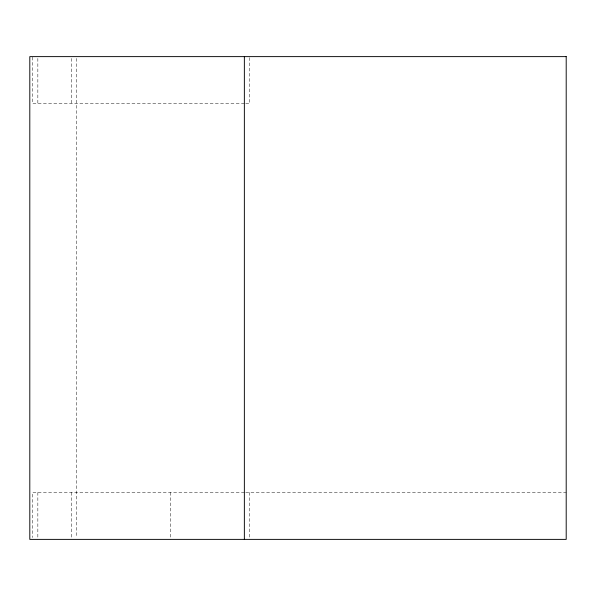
<?xml version="1.0" encoding="UTF-8"?>
<svg xmlns="http://www.w3.org/2000/svg" width="596" height="596" viewBox="0 0 596 596"><rect width="100%" height="100%" fill="white"/><g stroke="black" fill="none" stroke-linecap="round" stroke-linejoin="round"><path stroke-width="0.45" stroke-dasharray="2.98 2.23" d="M244.36 103.555L32.482 103.555L32.482 56.62M245.746 103.555L249.724 103.555L249.724 57.544M244.36 492.445L32.482 492.445L32.482 537.54M245.746 492.445L566.2 492.445M249.724 492.445L249.724 539.38M170.605 492.445L170.605 539.38M76.735 58.46L76.735 537.54M71.371 58.46L71.371 103.555M71.371 492.445L71.371 537.54M37.846 58.46L37.846 103.555M37.846 492.445L37.846 539.38"/><path stroke-width="0.89" d="M244.36 56.627L244.36 539.38M566.2 56.62L29.8 56.627L29.8 539.38L566.2 539.38L566.2 56.62"/></g></svg>
